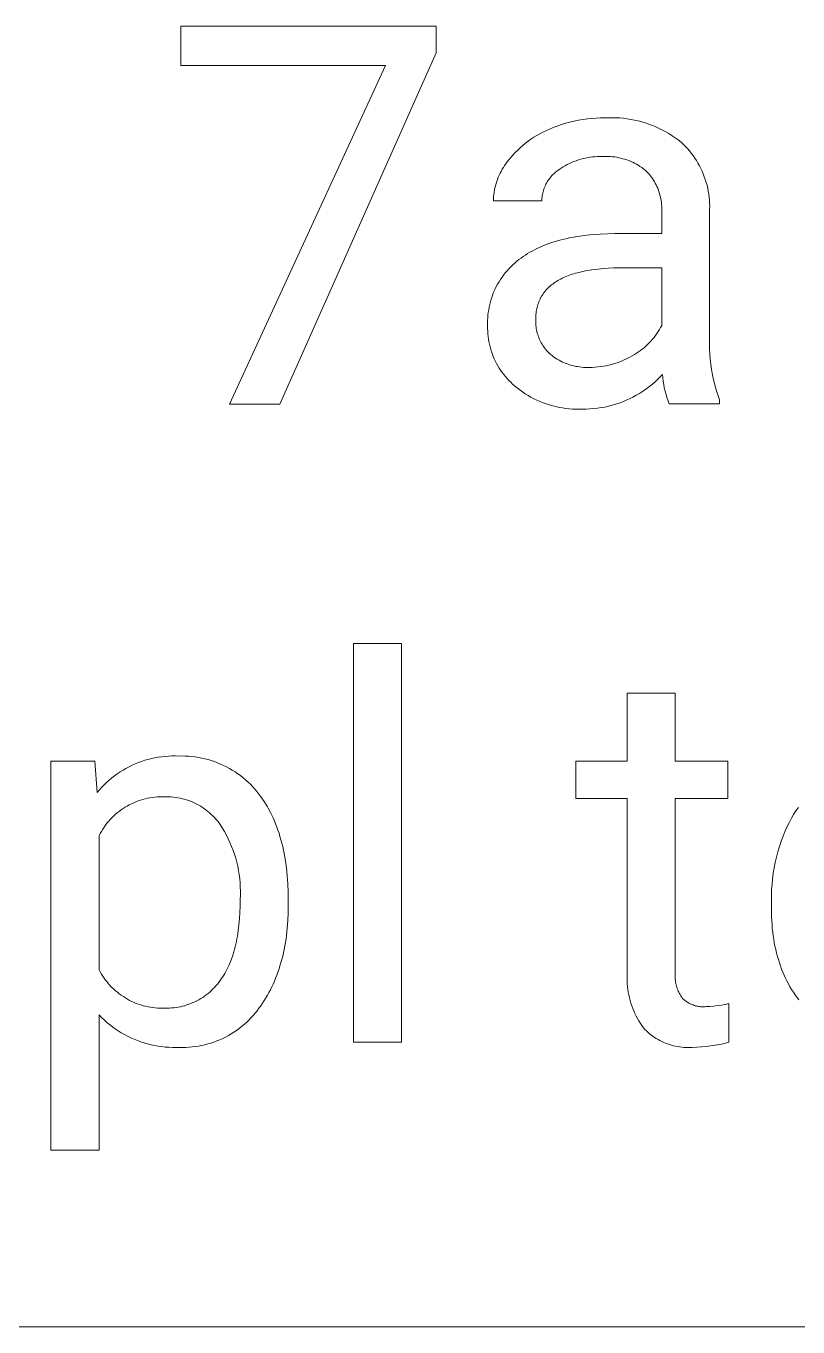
# Model space of a CAD drawing. Header units: millimetres. Extents: x 430 to 4403, y -1522 to 1254.
# Drawn here: x 3402.8 to 3479.7, y -1300.1 to -1170.7 of the extents above; entities that cross this region are included whole.
import ezdxf

# ---------------------------------------------------------------- set-up
doc = ezdxf.new("R2010")
doc.units = ezdxf.units.MM
doc.header["$MEASUREMENT"] = 0
doc.layers.add('Domyślny', color=7, linetype='Continuous', true_color=0x000000)

msp = doc.modelspace()

# ---------------------------------------------------------------- linework, layer by layer
at = {"layer": 'Domyślny', "color": 18, "lineweight": 15, "true_color": 0x000000}
for p, q in [((3418.23, -1174.59), (3418.23, -1170.66)), ((3418.23, -1170.66), (3443.66, -1170.66)), ((3443.66, -1170.66), (3443.66, -1173.34)), ((3443.66, -1173.34), (3428.07, -1208.28)), ((3438.59, -1174.59), (3418.23, -1174.59)), ((3423.06, -1208.28), (3438.59, -1174.59)), ((3454.87, -1180.94), (3455.28, -1180.77)), ((3455.28, -1180.77), (3455.69, -1180.61)), ((3455.69, -1180.61), (3456.11, -1180.47)), ((3456.11, -1180.47), (3456.53, -1180.34)), ((3456.53, -1180.34), (3456.95, -1180.22)), ((3456.95, -1180.22), (3457.38, -1180.12)), ((3457.38, -1180.12), (3457.82, -1180.03)), ((3457.82, -1180.03), (3458.25, -1179.96)), ((3458.25, -1179.96), (3458.69, -1179.9)), ((3458.69, -1179.9), (3459.13, -1179.85)), ((3459.13, -1179.85), (3459.57, -1179.82)), ((3459.57, -1179.82), (3460.01, -1179.8)), ((3460.01, -1179.8), (3460.45, -1179.8)), ((3460.45, -1179.8), (3460.82, -1179.78)), ((3460.82, -1179.78), (3461.19, -1179.78)), ((3461.19, -1179.78), (3461.56, -1179.79)), ((3461.56, -1179.79), (3461.93, -1179.81)), ((3461.93, -1179.81), (3462.3, -1179.84)), ((3462.3, -1179.84), (3462.66, -1179.89)), ((3462.66, -1179.89), (3463.03, -1179.95)), ((3463.03, -1179.95), (3463.39, -1180.02)), ((3463.39, -1180.02), (3463.75, -1180.1)), ((3463.75, -1180.1), (3464.11, -1180.2)), ((3464.11, -1180.2), (3464.46, -1180.3)), ((3464.46, -1180.3), (3464.81, -1180.42)), ((3464.81, -1180.42), (3465.16, -1180.55)), ((3465.16, -1180.55), (3465.5, -1180.69)), ((3465.5, -1180.69), (3465.84, -1180.85)), ((3465.84, -1180.85), (3466.17, -1181.01)), ((3452.52, -1182.32), (3452.8, -1182.12)), ((3452.8, -1182.12), (3453.07, -1181.92)), ((3453.07, -1181.92), (3453.36, -1181.73)), ((3453.36, -1181.73), (3453.65, -1181.55)), ((3453.65, -1181.55), (3453.95, -1181.38)), ((3453.95, -1181.38), (3454.25, -1181.22)), ((3454.25, -1181.22), (3454.56, -1181.08)), ((3454.56, -1181.08), (3454.87, -1180.94)), ((3466.17, -1181.01), (3466.49, -1181.19)), ((3466.49, -1181.19), (3466.81, -1181.37)), ((3466.81, -1181.37), (3467.12, -1181.57)), ((3467.12, -1181.57), (3467.43, -1181.78)), ((3467.43, -1181.78), (3467.73, -1181.99)), ((3467.73, -1181.99), (3468.02, -1182.22)), ((3451.28, -1183.5), (3451.52, -1183.25)), ((3451.52, -1183.25), (3451.76, -1183)), ((3451.76, -1183), (3452, -1182.77)), ((3452, -1182.77), (3452.26, -1182.54)), ((3452.26, -1182.54), (3452.52, -1182.32)), ((3468.02, -1182.22), (3468.24, -1182.43)), ((3468.24, -1182.43), (3468.45, -1182.64)), ((3468.45, -1182.64), (3468.65, -1182.86)), ((3468.65, -1182.86), (3468.85, -1183.08)), ((3468.85, -1183.08), (3469.03, -1183.32)), ((3469.03, -1183.32), (3469.21, -1183.55)), ((3450.22, -1184.92), (3450.33, -1184.74)), ((3450.33, -1184.74), (3450.45, -1184.55)), ((3450.45, -1184.55), (3450.58, -1184.37)), ((3450.58, -1184.37), (3450.71, -1184.19)), ((3450.71, -1184.19), (3450.85, -1184.02)), ((3450.85, -1184.02), (3451.06, -1183.75)), ((3451.06, -1183.75), (3451.28, -1183.5)), ((3456.28, -1184.68), (3456.07, -1184.81)), ((3456.48, -1184.56), (3456.28, -1184.68)), ((3456.69, -1184.45), (3456.48, -1184.56)), ((3456.91, -1184.34), (3456.69, -1184.45)), ((3457.13, -1184.24), (3456.91, -1184.34)), ((3457.35, -1184.14), (3457.13, -1184.24)), ((3457.58, -1184.06), (3457.35, -1184.14)), ((3457.8, -1183.98), (3457.58, -1184.06)), ((3458.03, -1183.91), (3457.8, -1183.98)), ((3458.27, -1183.85), (3458.03, -1183.91)), ((3458.5, -1183.8), (3458.27, -1183.85)), ((3458.74, -1183.75), (3458.5, -1183.8)), ((3458.97, -1183.71), (3458.74, -1183.75)), ((3459.21, -1183.69), (3458.97, -1183.71)), ((3459.45, -1183.66), (3459.21, -1183.69)), ((3459.69, -1183.65), (3459.45, -1183.66)), ((3459.93, -1183.65), (3459.69, -1183.65)), ((3460.17, -1183.65), (3459.93, -1183.65)), ((3460.38, -1183.64), (3460.17, -1183.65)), ((3460.59, -1183.63), (3460.38, -1183.64)), ((3460.8, -1183.64), (3460.59, -1183.63)), ((3461.01, -1183.65), (3460.8, -1183.64)), ((3461.21, -1183.66), (3461.01, -1183.65)), ((3461.42, -1183.69), (3461.21, -1183.66)), ((3461.63, -1183.72), (3461.42, -1183.69)), ((3461.83, -1183.76), (3461.63, -1183.72)), ((3462.03, -1183.8), (3461.83, -1183.76)), ((3462.23, -1183.86), (3462.03, -1183.8)), ((3462.43, -1183.92), (3462.23, -1183.86)), ((3462.63, -1183.98), (3462.43, -1183.92)), ((3462.83, -1184.05), (3462.63, -1183.98)), ((3463.02, -1184.13), (3462.83, -1184.05)), ((3463.21, -1184.22), (3463.02, -1184.13)), ((3463.39, -1184.31), (3463.21, -1184.22)), ((3463.58, -1184.41), (3463.39, -1184.31)), ((3463.76, -1184.52), (3463.58, -1184.41)), ((3463.93, -1184.63), (3463.76, -1184.52)), ((3464.1, -1184.75), (3463.93, -1184.63)), ((3464.27, -1184.87), (3464.1, -1184.75)), ((3469.21, -1183.55), (3469.38, -1183.8)), ((3469.38, -1183.8), (3469.55, -1184.05)), ((3469.55, -1184.05), (3469.7, -1184.3)), ((3469.7, -1184.3), (3469.85, -1184.57)), ((3469.85, -1184.57), (3469.98, -1184.83)), ((3449.68, -1186.13), (3449.75, -1185.92)), ((3449.75, -1185.92), (3449.83, -1185.71)), ((3449.83, -1185.71), (3449.92, -1185.51)), ((3449.92, -1185.51), (3450.01, -1185.31)), ((3450.01, -1185.31), (3450.11, -1185.12)), ((3450.11, -1185.12), (3450.22, -1184.92)), ((3454.76, -1186.07), (3454.69, -1186.18)), ((3454.84, -1185.96), (3454.76, -1186.07)), ((3454.91, -1185.85), (3454.84, -1185.96)), ((3455, -1185.75), (3454.91, -1185.85)), ((3455.08, -1185.64), (3455, -1185.75)), ((3455.17, -1185.55), (3455.08, -1185.64)), ((3455.26, -1185.45), (3455.17, -1185.55)), ((3455.36, -1185.36), (3455.26, -1185.45)), ((3455.45, -1185.27), (3455.36, -1185.36)), ((3455.55, -1185.18), (3455.45, -1185.27)), ((3455.66, -1185.1), (3455.55, -1185.18)), ((3455.77, -1185.02), (3455.66, -1185.1)), ((3455.87, -1184.95), (3455.77, -1185.02)), ((3456.07, -1184.81), (3455.87, -1184.95)), ((3464.43, -1185), (3464.27, -1184.87)), ((3464.59, -1185.13), (3464.43, -1185)), ((3464.72, -1185.27), (3464.59, -1185.13)), ((3464.84, -1185.4), (3464.72, -1185.27)), ((3464.95, -1185.55), (3464.84, -1185.4)), ((3465.06, -1185.69), (3464.95, -1185.55)), ((3465.17, -1185.84), (3465.06, -1185.69)), ((3465.27, -1185.99), (3465.17, -1185.84)), ((3465.36, -1186.15), (3465.27, -1185.99)), ((3469.98, -1184.83), (3470.11, -1185.1)), ((3470.11, -1185.1), (3470.23, -1185.38)), ((3470.23, -1185.38), (3470.33, -1185.65)), ((3470.33, -1185.65), (3470.43, -1185.94)), ((3470.43, -1185.94), (3470.52, -1186.22)), ((3449.39, -1187.41), (3449.42, -1187.19)), ((3449.42, -1187.19), (3449.46, -1186.98)), ((3449.46, -1186.98), (3449.5, -1186.76)), ((3449.5, -1186.76), (3449.55, -1186.55)), ((3449.55, -1186.55), (3449.61, -1186.34)), ((3449.61, -1186.34), (3449.68, -1186.13)), ((3454.25, -1187.28), (3454.22, -1187.41)), ((3454.28, -1187.15), (3454.25, -1187.28)), ((3454.32, -1187.03), (3454.28, -1187.15)), ((3454.36, -1186.9), (3454.32, -1187.03)), ((3454.41, -1186.78), (3454.36, -1186.9)), ((3454.45, -1186.65), (3454.41, -1186.78)), ((3454.51, -1186.53), (3454.45, -1186.65)), ((3454.57, -1186.41), (3454.51, -1186.53)), ((3454.63, -1186.3), (3454.57, -1186.41)), ((3454.69, -1186.18), (3454.63, -1186.3)), ((3465.45, -1186.31), (3465.36, -1186.15)), ((3465.54, -1186.47), (3465.45, -1186.31)), ((3465.62, -1186.64), (3465.54, -1186.47)), ((3465.69, -1186.81), (3465.62, -1186.64)), ((3465.76, -1186.98), (3465.69, -1186.81)), ((3465.82, -1187.15), (3465.76, -1186.98)), ((3465.87, -1187.32), (3465.82, -1187.15)), ((3465.92, -1187.5), (3465.87, -1187.32)), ((3470.52, -1186.22), (3470.6, -1186.51)), ((3470.6, -1186.51), (3470.67, -1186.8)), ((3470.67, -1186.8), (3470.73, -1187.09)), ((3470.73, -1187.09), (3470.78, -1187.39)), ((3449.34, -1188.07), (3449.35, -1187.85)), ((3454.15, -1188.07), (3449.34, -1188.07)), ((3449.35, -1187.85), (3449.36, -1187.63)), ((3449.36, -1187.63), (3449.39, -1187.41)), ((3454.16, -1187.94), (3454.15, -1188.07)), ((3454.17, -1187.81), (3454.16, -1187.94)), ((3454.18, -1187.67), (3454.17, -1187.81)), ((3454.2, -1187.54), (3454.18, -1187.67)), ((3454.22, -1187.41), (3454.2, -1187.54)), ((3465.96, -1187.68), (3465.92, -1187.5)), ((3466, -1187.85), (3465.96, -1187.68)), ((3466.03, -1188.03), (3466, -1187.85)), ((3466.06, -1188.22), (3466.03, -1188.03)), ((3466.08, -1188.4), (3466.06, -1188.22)), ((3466.09, -1188.58), (3466.08, -1188.4)), ((3466.09, -1188.76), (3466.09, -1188.58)), ((3470.78, -1187.39), (3470.81, -1187.68)), ((3470.81, -1187.68), (3470.84, -1187.98)), ((3470.84, -1187.98), (3470.86, -1188.28)), ((3470.86, -1188.28), (3470.87, -1188.58)), ((3470.87, -1188.58), (3470.86, -1188.88)), ((3466.09, -1188.95), (3466.09, -1188.76)), ((3466.09, -1189.13), (3466.09, -1188.95)), ((3466.09, -1191.32), (3466.09, -1189.13)), ((3470.86, -1188.88), (3470.86, -1201.74)), ((3454.18, -1192.58), (3454.44, -1192.47)), ((3454.44, -1192.47), (3454.7, -1192.37)), ((3454.7, -1192.37), (3454.97, -1192.27)), ((3454.97, -1192.27), (3455.25, -1192.18)), ((3455.25, -1192.18), (3455.52, -1192.09)), ((3455.52, -1192.09), (3455.81, -1192.01)), ((3455.81, -1192.01), (3456.1, -1191.93)), ((3456.1, -1191.93), (3456.39, -1191.86)), ((3456.39, -1191.86), (3456.69, -1191.79)), ((3456.69, -1191.79), (3457, -1191.72)), ((3457, -1191.72), (3457.31, -1191.66)), ((3457.31, -1191.66), (3457.94, -1191.56)), ((3457.94, -1191.56), (3458.6, -1191.48)), ((3458.6, -1191.48), (3459.28, -1191.41)), ((3459.28, -1191.41), (3459.97, -1191.36)), ((3459.97, -1191.36), (3460.69, -1191.33)), ((3460.69, -1191.33), (3461.43, -1191.32)), ((3461.43, -1191.32), (3466.09, -1191.32)), ((3451.88, -1193.91), (3452.1, -1193.75)), ((3452.1, -1193.75), (3452.31, -1193.6)), ((3452.31, -1193.6), (3452.53, -1193.45)), ((3452.53, -1193.45), (3452.75, -1193.31)), ((3452.75, -1193.31), (3452.98, -1193.18)), ((3452.98, -1193.18), (3453.21, -1193.05)), ((3453.21, -1193.05), (3453.44, -1192.92)), ((3453.44, -1192.92), (3453.68, -1192.8)), ((3453.68, -1192.8), (3453.93, -1192.69)), ((3453.93, -1192.69), (3454.18, -1192.58)), ((3450.52, -1195.22), (3450.7, -1195.02)), ((3450.7, -1195.02), (3450.88, -1194.81)), ((3450.88, -1194.81), (3451.07, -1194.62)), ((3451.07, -1194.62), (3451.26, -1194.43)), ((3451.26, -1194.43), (3451.46, -1194.25)), ((3451.46, -1194.25), (3451.67, -1194.07)), ((3451.67, -1194.07), (3451.88, -1193.91)), ((3458.1, -1195.12), (3457.71, -1195.21)), ((3458.5, -1195.03), (3458.1, -1195.12)), ((3458.92, -1194.96), (3458.5, -1195.03)), ((3459.36, -1194.89), (3458.92, -1194.96)), ((3459.81, -1194.84), (3459.36, -1194.89)), ((3460.28, -1194.79), (3459.81, -1194.84)), ((3460.77, -1194.76), (3460.28, -1194.79)), ((3461.28, -1194.73), (3460.77, -1194.76)), ((3461.8, -1194.72), (3461.28, -1194.73)), ((3462.34, -1194.71), (3461.8, -1194.72)), ((3466.09, -1194.71), (3462.34, -1194.71)), ((3466.09, -1200.45), (3466.09, -1194.71)), ((3449.63, -1196.59), (3449.76, -1196.35)), ((3449.76, -1196.35), (3449.9, -1196.11)), ((3449.9, -1196.11), (3450.04, -1195.88)), ((3450.04, -1195.88), (3450.2, -1195.66)), ((3450.2, -1195.66), (3450.36, -1195.44)), ((3450.36, -1195.44), (3450.52, -1195.22)), ((3455.12, -1196.43), (3455.01, -1196.52)), ((3455.24, -1196.34), (3455.12, -1196.43)), ((3455.36, -1196.25), (3455.24, -1196.34)), ((3455.49, -1196.16), (3455.36, -1196.25)), ((3455.62, -1196.08), (3455.49, -1196.16)), ((3455.75, -1195.99), (3455.62, -1196.08)), ((3455.89, -1195.92), (3455.75, -1195.99)), ((3456.04, -1195.84), (3455.89, -1195.92)), ((3456.18, -1195.76), (3456.04, -1195.84)), ((3456.34, -1195.69), (3456.18, -1195.76)), ((3456.49, -1195.62), (3456.34, -1195.69)), ((3456.65, -1195.56), (3456.49, -1195.62)), ((3456.82, -1195.49), (3456.65, -1195.56)), ((3456.99, -1195.43), (3456.82, -1195.49)), ((3457.16, -1195.37), (3456.99, -1195.43)), ((3457.34, -1195.32), (3457.16, -1195.37)), ((3457.52, -1195.26), (3457.34, -1195.32)), ((3457.71, -1195.21), (3457.52, -1195.26)), ((3449.12, -1197.84), (3449.21, -1197.58)), ((3449.21, -1197.58), (3449.3, -1197.33)), ((3449.3, -1197.33), (3449.4, -1197.08)), ((3449.4, -1197.08), (3449.51, -1196.83)), ((3449.51, -1196.83), (3449.63, -1196.59)), ((3454.04, -1197.72), (3454.01, -1197.79)), ((3454.07, -1197.66), (3454.04, -1197.72)), ((3454.11, -1197.6), (3454.07, -1197.66)), ((3454.14, -1197.54), (3454.11, -1197.6)), ((3454.18, -1197.48), (3454.14, -1197.54)), ((3454.22, -1197.42), (3454.18, -1197.48)), ((3454.25, -1197.37), (3454.22, -1197.42)), ((3454.29, -1197.31), (3454.25, -1197.37)), ((3454.33, -1197.25), (3454.29, -1197.31)), ((3454.37, -1197.2), (3454.33, -1197.25)), ((3454.42, -1197.14), (3454.37, -1197.2)), ((3454.46, -1197.08), (3454.42, -1197.14)), ((3454.5, -1197.03), (3454.46, -1197.08)), ((3454.6, -1196.92), (3454.5, -1197.03)), ((3454.69, -1196.82), (3454.6, -1196.92)), ((3454.79, -1196.72), (3454.69, -1196.82)), ((3454.9, -1196.62), (3454.79, -1196.72)), ((3455.01, -1196.52), (3454.9, -1196.62)), ((3448.83, -1199.16), (3448.87, -1198.9)), ((3448.87, -1198.9), (3448.92, -1198.63)), ((3448.92, -1198.63), (3448.98, -1198.36)), ((3448.98, -1198.36), (3449.04, -1198.1)), ((3449.04, -1198.1), (3449.12, -1197.84)), ((3453.64, -1198.94), (3453.61, -1199.08)), ((3453.66, -1198.79), (3453.64, -1198.94)), ((3453.7, -1198.65), (3453.66, -1198.79)), ((3453.73, -1198.51), (3453.7, -1198.65)), ((3453.77, -1198.37), (3453.73, -1198.51)), ((3453.82, -1198.24), (3453.77, -1198.37)), ((3453.87, -1198.11), (3453.82, -1198.24)), ((3453.89, -1198.04), (3453.87, -1198.11)), ((3453.92, -1197.98), (3453.89, -1198.04)), ((3453.95, -1197.91), (3453.92, -1197.98)), ((3453.98, -1197.85), (3453.95, -1197.91)), ((3454.01, -1197.79), (3453.98, -1197.85)), ((3448.76, -1200.25), (3448.77, -1199.98)), ((3448.77, -1200.52), (3448.76, -1200.25)), ((3448.77, -1199.98), (3448.78, -1199.71)), ((3448.78, -1199.71), (3448.8, -1199.43)), ((3448.8, -1199.43), (3448.83, -1199.16)), ((3453.56, -1199.86), (3453.55, -1200.01)), ((3453.55, -1200.01), (3453.56, -1200.16)), ((3453.57, -1199.54), (3453.56, -1199.7)), ((3453.56, -1199.7), (3453.56, -1199.86)), ((3453.56, -1200.16), (3453.56, -1200.31)), ((3453.56, -1200.31), (3453.57, -1200.46)), ((3453.58, -1199.39), (3453.57, -1199.54)), ((3453.59, -1199.23), (3453.58, -1199.39)), ((3453.61, -1199.08), (3453.59, -1199.23)), ((3448.77, -1200.78), (3448.77, -1200.52)), ((3448.78, -1201.04), (3448.77, -1200.78)), ((3448.79, -1201.3), (3448.78, -1201.04)), ((3448.82, -1201.55), (3448.79, -1201.3)), ((3448.85, -1201.81), (3448.82, -1201.55)), ((3453.57, -1200.46), (3453.59, -1200.61)), ((3453.59, -1200.61), (3453.61, -1200.76)), ((3453.61, -1200.76), (3453.64, -1200.91)), ((3453.64, -1200.91), (3453.67, -1201.06)), ((3453.67, -1201.06), (3453.71, -1201.21)), ((3453.71, -1201.21), (3453.75, -1201.36)), ((3453.75, -1201.36), (3453.79, -1201.5)), ((3453.79, -1201.5), (3453.85, -1201.64)), ((3465.33, -1201.65), (3465.47, -1201.46)), ((3465.47, -1201.46), (3465.61, -1201.27)), ((3465.61, -1201.27), (3465.74, -1201.07)), ((3465.74, -1201.07), (3465.86, -1200.87)), ((3465.86, -1200.87), (3465.98, -1200.66)), ((3465.98, -1200.66), (3466.09, -1200.45)), ((3448.89, -1202.07), (3448.85, -1201.81)), ((3448.95, -1202.32), (3448.89, -1202.07)), ((3449.01, -1202.57), (3448.95, -1202.32)), ((3449.08, -1202.82), (3449.01, -1202.57)), ((3449.15, -1203.07), (3449.08, -1202.82)), ((3453.85, -1201.64), (3453.9, -1201.78)), ((3453.9, -1201.78), (3453.97, -1201.92)), ((3453.97, -1201.92), (3454.03, -1202.06)), ((3454.03, -1202.06), (3454.1, -1202.19)), ((3454.1, -1202.19), (3454.18, -1202.32)), ((3454.18, -1202.32), (3454.26, -1202.45)), ((3454.26, -1202.45), (3454.35, -1202.58)), ((3454.35, -1202.58), (3454.43, -1202.7)), ((3454.43, -1202.7), (3454.53, -1202.82)), ((3454.53, -1202.82), (3454.63, -1202.94)), ((3463.97, -1202.96), (3464.16, -1202.82)), ((3464.16, -1202.82), (3464.34, -1202.67)), ((3464.34, -1202.67), (3464.52, -1202.52)), ((3464.52, -1202.52), (3464.69, -1202.35)), ((3464.69, -1202.35), (3464.86, -1202.19)), ((3464.86, -1202.19), (3465.02, -1202.01)), ((3465.02, -1202.01), (3465.18, -1201.84)), ((3465.18, -1201.84), (3465.33, -1201.65)), ((3470.86, -1201.74), (3470.85, -1202.26)), ((3470.85, -1202.26), (3470.86, -1202.78)), ((3470.86, -1202.78), (3470.88, -1203.3)), ((3449.24, -1203.31), (3449.15, -1203.07)), ((3449.33, -1203.55), (3449.24, -1203.31)), ((3449.43, -1203.79), (3449.33, -1203.55)), ((3449.54, -1204.03), (3449.43, -1203.79)), ((3449.66, -1204.26), (3449.54, -1204.03)), ((3454.63, -1202.94), (3454.73, -1203.05)), ((3454.73, -1203.05), (3454.83, -1203.16)), ((3454.83, -1203.16), (3454.94, -1203.26)), ((3454.94, -1203.26), (3455.05, -1203.36)), ((3455.05, -1203.36), (3455.21, -1203.49)), ((3455.21, -1203.49), (3455.37, -1203.6)), ((3455.37, -1203.6), (3455.53, -1203.71)), ((3455.53, -1203.71), (3455.7, -1203.82)), ((3455.7, -1203.82), (3455.87, -1203.92)), ((3455.87, -1203.92), (3456.04, -1204.01)), ((3456.04, -1204.01), (3456.22, -1204.1)), ((3456.22, -1204.1), (3456.4, -1204.18)), ((3456.4, -1204.18), (3456.58, -1204.25)), ((3461.38, -1204.26), (3461.65, -1204.17)), ((3461.65, -1204.17), (3461.91, -1204.08)), ((3461.91, -1204.08), (3462.17, -1203.97)), ((3462.17, -1203.97), (3462.42, -1203.86)), ((3462.42, -1203.86), (3462.67, -1203.74)), ((3462.67, -1203.74), (3462.92, -1203.61)), ((3462.92, -1203.61), (3463.16, -1203.47)), ((3463.16, -1203.47), (3463.37, -1203.35)), ((3463.37, -1203.35), (3463.57, -1203.23)), ((3463.57, -1203.23), (3463.77, -1203.1)), ((3463.77, -1203.1), (3463.97, -1202.96)), ((3470.88, -1203.3), (3470.93, -1203.82)), ((3470.93, -1203.82), (3470.98, -1204.33)), ((3449.79, -1204.48), (3449.66, -1204.26)), ((3449.92, -1204.7), (3449.79, -1204.48)), ((3450.06, -1204.92), (3449.92, -1204.7)), ((3450.21, -1205.13), (3450.06, -1204.92)), ((3450.37, -1205.34), (3450.21, -1205.13)), ((3450.53, -1205.54), (3450.37, -1205.34)), ((3456.58, -1204.25), (3456.77, -1204.32)), ((3456.77, -1204.32), (3456.96, -1204.38)), ((3456.96, -1204.38), (3457.15, -1204.44)), ((3457.15, -1204.44), (3457.34, -1204.49)), ((3457.34, -1204.49), (3457.53, -1204.53)), ((3457.53, -1204.53), (3457.72, -1204.56)), ((3457.72, -1204.56), (3457.92, -1204.59)), ((3457.92, -1204.59), (3458.12, -1204.61)), ((3458.12, -1204.61), (3458.31, -1204.63)), ((3458.31, -1204.63), (3458.51, -1204.64)), ((3458.51, -1204.64), (3458.71, -1204.64)), ((3458.71, -1204.64), (3458.9, -1204.63)), ((3458.9, -1204.63), (3459.18, -1204.63)), ((3459.18, -1204.63), (3459.46, -1204.62)), ((3459.46, -1204.62), (3459.74, -1204.59)), ((3459.74, -1204.59), (3460.02, -1204.56)), ((3460.02, -1204.56), (3460.29, -1204.52)), ((3460.29, -1204.52), (3460.57, -1204.47)), ((3460.57, -1204.47), (3460.84, -1204.41)), ((3460.84, -1204.41), (3461.11, -1204.34)), ((3461.11, -1204.34), (3461.38, -1204.26)), ((3466.17, -1205.34), (3465.91, -1205.6)), ((3466.2, -1205.67), (3466.17, -1205.34)), ((3470.98, -1204.33), (3471.06, -1204.85)), ((3471.06, -1204.85), (3471.15, -1205.36)), ((3471.15, -1205.36), (3471.26, -1205.87)), ((3450.7, -1205.74), (3450.53, -1205.54)), ((3450.88, -1205.93), (3450.7, -1205.74)), ((3451.06, -1206.11), (3450.88, -1205.93)), ((3451.25, -1206.29), (3451.06, -1206.11)), ((3451.44, -1206.46), (3451.25, -1206.29)), ((3451.7, -1206.67), (3451.44, -1206.46)), ((3451.96, -1206.87), (3451.7, -1206.67)), ((3464.79, -1206.59), (3464.5, -1206.81)), ((3465.09, -1206.36), (3464.79, -1206.59)), ((3465.37, -1206.12), (3465.09, -1206.36)), ((3465.65, -1205.87), (3465.37, -1206.12)), ((3465.91, -1205.6), (3465.65, -1205.87)), ((3466.24, -1206), (3466.2, -1205.67)), ((3466.29, -1206.34), (3466.24, -1206)), ((3466.35, -1206.67), (3466.29, -1206.34)), ((3466.43, -1206.99), (3466.35, -1206.67)), ((3471.26, -1205.87), (3471.38, -1206.37)), ((3471.38, -1206.37), (3471.52, -1206.88)), ((3452.23, -1207.07), (3451.96, -1206.87)), ((3452.51, -1207.25), (3452.23, -1207.07)), ((3452.79, -1207.43), (3452.51, -1207.25)), ((3453.08, -1207.59), (3452.79, -1207.43)), ((3453.38, -1207.75), (3453.08, -1207.59)), ((3453.68, -1207.89), (3453.38, -1207.75)), ((3453.98, -1208.03), (3453.68, -1207.89)), ((3454.29, -1208.15), (3453.98, -1208.03)), ((3462.21, -1208.05), (3461.86, -1208.18)), ((3462.55, -1207.91), (3462.21, -1208.05)), ((3462.89, -1207.75), (3462.55, -1207.91)), ((3463.22, -1207.59), (3462.89, -1207.75)), ((3463.55, -1207.41), (3463.22, -1207.59)), ((3463.87, -1207.22), (3463.55, -1207.41)), ((3464.19, -1207.02), (3463.87, -1207.22)), ((3464.5, -1206.81), (3464.19, -1207.02)), ((3466.52, -1207.32), (3466.43, -1206.99)), ((3466.61, -1207.64), (3466.52, -1207.32)), ((3466.72, -1207.96), (3466.61, -1207.64)), ((3466.84, -1208.27), (3466.72, -1207.96)), ((3471.52, -1206.88), (3471.68, -1207.37)), ((3471.68, -1207.37), (3471.86, -1207.86)), ((3471.86, -1207.86), (3471.86, -1208.27)), ((3428.07, -1208.28), (3423.06, -1208.28)), ((3454.6, -1208.26), (3454.29, -1208.15)), ((3454.92, -1208.37), (3454.6, -1208.26)), ((3455.24, -1208.46), (3454.92, -1208.37)), ((3455.56, -1208.54), (3455.24, -1208.46)), ((3455.89, -1208.61), (3455.56, -1208.54)), ((3456.21, -1208.67), (3455.89, -1208.61)), ((3456.54, -1208.72), (3456.21, -1208.67)), ((3456.87, -1208.75), (3456.54, -1208.72)), ((3457.21, -1208.78), (3456.87, -1208.75)), ((3457.54, -1208.79), (3457.21, -1208.78)), ((3457.87, -1208.8), (3457.54, -1208.79)), ((3458.2, -1208.79), (3457.87, -1208.8)), ((3458.58, -1208.79), (3458.2, -1208.79)), ((3458.95, -1208.77), (3458.58, -1208.79)), ((3459.32, -1208.74), (3458.95, -1208.77)), ((3459.69, -1208.7), (3459.32, -1208.74)), ((3460.06, -1208.64), (3459.69, -1208.7)), ((3460.42, -1208.58), (3460.06, -1208.64)), ((3460.79, -1208.5), (3460.42, -1208.58)), ((3461.15, -1208.4), (3460.79, -1208.5)), ((3461.51, -1208.3), (3461.15, -1208.4)), ((3461.86, -1208.18), (3461.51, -1208.3)), ((3471.86, -1208.27), (3466.84, -1208.27)), ((3435.41, -1271.8), (3435.41, -1232.11)), ((3435.41, -1232.11), (3440.19, -1232.11)), ((3440.19, -1232.11), (3440.19, -1271.8)), ((3462.66, -1243.84), (3462.66, -1237.06)), ((3462.66, -1237.06), (3467.43, -1237.06)), ((3467.43, -1237.06), (3467.43, -1243.84)), ((3405.31, -1282.55), (3405.31, -1243.84)), ((3405.31, -1243.84), (3409.67, -1243.84)), ((3409.67, -1243.84), (3409.91, -1246.93)), ((3413.08, -1244.38), (3413.38, -1244.23)), ((3413.38, -1244.23), (3413.69, -1244.09)), ((3413.69, -1244.09), (3414.01, -1243.96)), ((3414.01, -1243.96), (3414.33, -1243.85)), ((3414.33, -1243.85), (3414.65, -1243.74)), ((3414.65, -1243.74), (3414.98, -1243.65)), ((3414.98, -1243.65), (3415.31, -1243.56)), ((3415.31, -1243.56), (3415.65, -1243.49)), ((3415.65, -1243.49), (3415.98, -1243.43)), ((3415.98, -1243.43), (3416.32, -1243.38)), ((3416.32, -1243.38), (3416.66, -1243.35)), ((3416.66, -1243.35), (3417, -1243.32)), ((3417, -1243.32), (3417.34, -1243.31)), ((3417.34, -1243.31), (3417.68, -1243.31)), ((3417.68, -1243.31), (3418.02, -1243.32)), ((3418.02, -1243.32), (3418.35, -1243.31)), ((3418.35, -1243.31), (3418.68, -1243.32)), ((3418.68, -1243.32), (3419.01, -1243.33)), ((3419.01, -1243.33), (3419.33, -1243.36)), ((3419.33, -1243.36), (3419.66, -1243.4)), ((3419.66, -1243.4), (3419.99, -1243.45)), ((3419.99, -1243.45), (3420.31, -1243.51)), ((3420.31, -1243.51), (3420.63, -1243.58)), ((3420.63, -1243.58), (3420.95, -1243.67)), ((3420.95, -1243.67), (3421.26, -1243.76)), ((3421.26, -1243.76), (3421.57, -1243.87)), ((3421.57, -1243.87), (3421.88, -1243.98)), ((3421.88, -1243.98), (3422.18, -1244.11)), ((3422.18, -1244.11), (3422.48, -1244.24)), ((3422.48, -1244.24), (3422.78, -1244.39)), ((3457.56, -1247.53), (3457.56, -1243.84)), ((3457.56, -1243.84), (3462.66, -1243.84)), ((3467.43, -1243.84), (3472.66, -1243.84)), ((3472.66, -1243.84), (3472.66, -1247.53)), ((3411.1, -1245.71), (3411.36, -1245.49)), ((3411.36, -1245.49), (3411.63, -1245.28)), ((3411.63, -1245.28), (3411.91, -1245.08)), ((3411.91, -1245.08), (3412.19, -1244.89)), ((3412.19, -1244.89), (3412.48, -1244.71)), ((3412.48, -1244.71), (3412.77, -1244.54)), ((3412.77, -1244.54), (3413.08, -1244.38)), ((3422.78, -1244.39), (3423.06, -1244.54)), ((3423.06, -1244.54), (3423.35, -1244.71)), ((3423.35, -1244.71), (3423.63, -1244.89)), ((3423.63, -1244.89), (3423.9, -1245.07)), ((3423.9, -1245.07), (3424.16, -1245.26)), ((3424.16, -1245.26), (3424.42, -1245.47)), ((3424.42, -1245.47), (3424.67, -1245.68)), ((3409.91, -1246.93), (3410.13, -1246.67)), ((3410.13, -1246.67), (3410.36, -1246.42)), ((3410.36, -1246.42), (3410.6, -1246.17)), ((3410.6, -1246.17), (3410.85, -1245.94)), ((3410.85, -1245.94), (3411.1, -1245.71)), ((3424.67, -1245.68), (3424.92, -1245.9)), ((3424.92, -1245.9), (3425.15, -1246.13)), ((3425.15, -1246.13), (3425.38, -1246.36)), ((3425.38, -1246.36), (3425.6, -1246.61)), ((3425.6, -1246.61), (3425.81, -1246.86)), ((3425.81, -1246.86), (3426.01, -1247.12)), ((3413.1, -1248.17), (3412.89, -1248.29)), ((3413.32, -1248.06), (3413.1, -1248.17)), ((3413.54, -1247.96), (3413.32, -1248.06)), ((3413.76, -1247.87), (3413.54, -1247.96)), ((3413.99, -1247.78), (3413.76, -1247.87)), ((3414.22, -1247.71), (3413.99, -1247.78)), ((3414.45, -1247.64), (3414.22, -1247.71)), ((3414.69, -1247.58), (3414.45, -1247.64)), ((3414.92, -1247.52), (3414.69, -1247.58)), ((3415.16, -1247.48), (3414.92, -1247.52)), ((3415.4, -1247.44), (3415.16, -1247.48)), ((3415.64, -1247.41), (3415.4, -1247.44)), ((3415.88, -1247.39), (3415.64, -1247.41)), ((3416.12, -1247.38), (3415.88, -1247.39)), ((3416.37, -1247.38), (3416.12, -1247.38)), ((3416.61, -1247.38), (3416.37, -1247.38)), ((3416.83, -1247.38), (3416.61, -1247.38)), ((3417.05, -1247.38), (3416.83, -1247.38)), ((3417.27, -1247.39), (3417.05, -1247.38)), ((3417.49, -1247.41), (3417.27, -1247.39)), ((3417.71, -1247.43), (3417.49, -1247.41)), ((3417.93, -1247.47), (3417.71, -1247.43)), ((3418.15, -1247.51), (3417.93, -1247.47)), ((3418.37, -1247.56), (3418.15, -1247.51)), ((3418.58, -1247.61), (3418.37, -1247.56)), ((3418.79, -1247.68), (3418.58, -1247.61)), ((3419.01, -1247.75), (3418.79, -1247.68)), ((3419.21, -1247.82), (3419.01, -1247.75)), ((3419.42, -1247.91), (3419.21, -1247.82)), ((3419.62, -1248), (3419.42, -1247.91)), ((3419.82, -1248.1), (3419.62, -1248)), ((3420.01, -1248.2), (3419.82, -1248.1)), ((3420.21, -1248.32), (3420.01, -1248.2)), ((3426.01, -1247.12), (3426.19, -1247.36)), ((3426.19, -1247.36), (3426.37, -1247.6)), ((3426.37, -1247.6), (3426.54, -1247.85)), ((3426.54, -1247.85), (3426.7, -1248.11)), ((3426.7, -1248.11), (3426.85, -1248.37)), ((3462.66, -1247.53), (3457.56, -1247.53)), ((3462.66, -1264.87), (3462.66, -1247.53)), ((3472.66, -1247.53), (3467.43, -1247.53)), ((3467.43, -1247.53), (3467.43, -1264.89)), ((3411.36, -1249.47), (3411.19, -1249.64)), ((3411.53, -1249.3), (3411.36, -1249.47)), ((3411.71, -1249.13), (3411.53, -1249.3)), ((3411.9, -1248.98), (3411.71, -1249.13)), ((3412.09, -1248.82), (3411.9, -1248.98)), ((3412.28, -1248.68), (3412.09, -1248.82)), ((3412.48, -1248.54), (3412.28, -1248.68)), ((3412.68, -1248.41), (3412.48, -1248.54)), ((3412.89, -1248.29), (3412.68, -1248.41)), ((3420.39, -1248.43), (3420.21, -1248.32)), ((3420.58, -1248.56), (3420.39, -1248.43)), ((3420.76, -1248.69), (3420.58, -1248.56)), ((3420.93, -1248.83), (3420.76, -1248.69)), ((3421.1, -1248.97), (3420.93, -1248.83)), ((3421.26, -1249.12), (3421.1, -1248.97)), ((3421.42, -1249.27), (3421.26, -1249.12)), ((3421.58, -1249.43), (3421.42, -1249.27)), ((3421.73, -1249.6), (3421.58, -1249.43)), ((3426.85, -1248.37), (3427, -1248.64)), ((3427, -1248.64), (3427.15, -1248.92)), ((3427.15, -1248.92), (3427.29, -1249.2)), ((3427.29, -1249.2), (3427.42, -1249.48)), ((3427.42, -1249.48), (3427.55, -1249.78)), ((3478.81, -1249.89), (3479.01, -1249.51)), ((3479.01, -1249.51), (3479.22, -1249.14)), ((3479.22, -1249.14), (3479.45, -1248.78)), ((3479.45, -1248.78), (3479.69, -1248.42)), ((3410.33, -1250.81), (3410.21, -1251.02)), ((3410.46, -1250.6), (3410.33, -1250.81)), ((3410.59, -1250.4), (3410.46, -1250.6)), ((3410.73, -1250.2), (3410.59, -1250.4)), ((3410.88, -1250.01), (3410.73, -1250.2)), ((3411.03, -1249.82), (3410.88, -1250.01)), ((3411.19, -1249.64), (3411.03, -1249.82)), ((3421.87, -1249.77), (3421.73, -1249.6)), ((3422.01, -1249.94), (3421.87, -1249.77)), ((3422.14, -1250.12), (3422.01, -1249.94)), ((3422.36, -1250.47), (3422.14, -1250.12)), ((3422.57, -1250.83), (3422.36, -1250.47)), ((3427.55, -1249.78), (3427.67, -1250.07)), ((3427.67, -1250.07), (3427.79, -1250.38)), ((3427.79, -1250.38), (3427.9, -1250.69)), ((3427.9, -1250.69), (3428.01, -1251)), ((3478.18, -1251.28), (3478.39, -1250.77)), ((3478.39, -1250.77), (3478.62, -1250.27)), ((3478.62, -1250.27), (3478.81, -1249.89)), ((3410.21, -1251.02), (3410.1, -1251.23)), ((3410.1, -1251.23), (3410.1, -1264.58)), ((3422.77, -1251.19), (3422.57, -1250.83)), ((3422.95, -1251.56), (3422.77, -1251.19)), ((3423.12, -1251.93), (3422.95, -1251.56)), ((3423.28, -1252.32), (3423.12, -1251.93)), ((3428.01, -1251), (3428.1, -1251.33)), ((3428.1, -1251.33), (3428.2, -1251.65)), ((3428.2, -1251.65), (3428.29, -1251.99)), ((3428.29, -1251.99), (3428.37, -1252.32)), ((3477.81, -1252.31), (3477.99, -1251.79)), ((3477.99, -1251.79), (3478.18, -1251.28)), ((3423.43, -1252.7), (3423.28, -1252.32)), ((3423.56, -1253.09), (3423.43, -1252.7)), ((3423.69, -1253.49), (3423.56, -1253.09)), ((3428.37, -1252.32), (3428.45, -1252.67)), ((3428.45, -1252.67), (3428.52, -1253.02)), ((3428.52, -1253.02), (3428.58, -1253.38)), ((3428.58, -1253.38), (3428.64, -1253.74)), ((3477.39, -1253.9), (3477.51, -1253.37)), ((3477.51, -1253.37), (3477.66, -1252.84)), ((3477.66, -1252.84), (3477.81, -1252.31)), ((3423.79, -1253.89), (3423.69, -1253.49)), ((3423.89, -1254.29), (3423.79, -1253.89)), ((3423.97, -1254.7), (3423.89, -1254.29)), ((3424.04, -1255.11), (3423.97, -1254.7)), ((3428.64, -1253.74), (3428.74, -1254.48)), ((3428.74, -1254.48), (3428.82, -1255.25)), ((3477.19, -1254.98), (3477.28, -1254.44)), ((3477.28, -1254.44), (3477.39, -1253.9)), ((3424.09, -1255.52), (3424.04, -1255.11)), ((3424.13, -1255.93), (3424.09, -1255.52)), ((3424.15, -1256.34), (3424.13, -1255.93)), ((3428.82, -1255.25), (3428.88, -1256.04)), ((3477.07, -1256.07), (3477.12, -1255.52)), ((3477.12, -1255.52), (3477.19, -1254.98)), ((3424.17, -1256.75), (3424.15, -1256.34)), ((3424.15, -1257.58), (3424.16, -1257.17)), ((3424.16, -1257.17), (3424.17, -1256.75)), ((3428.88, -1256.04), (3428.91, -1256.85)), ((3428.91, -1256.85), (3428.92, -1257.69)), ((3477.02, -1257.16), (3477.03, -1256.61)), ((3477.02, -1257.71), (3477.02, -1257.16)), ((3477.03, -1256.61), (3477.07, -1256.07)), ((3424.12, -1258.88), (3424.14, -1258.24)), ((3424.14, -1258.24), (3424.15, -1257.58)), ((3428.92, -1258.12), (3428.91, -1258.91)), ((3428.92, -1257.69), (3428.92, -1258.12)), ((3477.02, -1258.58), (3477.02, -1257.71)), ((3477.02, -1258.97), (3477.02, -1258.58)), ((3424.02, -1260.1), (3424.08, -1259.5)), ((3424.08, -1259.5), (3424.12, -1258.88)), ((3428.88, -1259.68), (3428.82, -1260.43)), ((3428.91, -1258.91), (3428.88, -1259.68)), ((3477.03, -1259.35), (3477.02, -1258.97)), ((3477.05, -1259.73), (3477.03, -1259.35)), ((3477.07, -1260.11), (3477.05, -1259.73)), ((3423.86, -1261.24), (3423.95, -1260.68)), ((3423.95, -1260.68), (3424.02, -1260.1)), ((3428.74, -1261.16), (3428.7, -1261.51)), ((3428.82, -1260.43), (3428.74, -1261.16)), ((3477.1, -1260.48), (3477.07, -1260.11)), ((3477.14, -1260.84), (3477.1, -1260.48)), ((3477.19, -1261.2), (3477.14, -1260.84)), ((3423.58, -1262.54), (3423.64, -1262.29)), ((3423.64, -1262.29), (3423.71, -1262.04)), ((3423.71, -1262.04), (3423.76, -1261.78)), ((3423.76, -1261.78), (3423.82, -1261.51)), ((3423.82, -1261.51), (3423.86, -1261.24)), ((3428.58, -1262.21), (3428.52, -1262.56)), ((3428.64, -1261.86), (3428.58, -1262.21)), ((3428.7, -1261.51), (3428.64, -1261.86)), ((3477.24, -1261.55), (3477.19, -1261.2)), ((3477.3, -1261.9), (3477.24, -1261.55)), ((3477.36, -1262.24), (3477.3, -1261.9)), ((3477.44, -1262.58), (3477.36, -1262.24)), ((3423.11, -1263.93), (3423.2, -1263.71)), ((3423.2, -1263.71), (3423.28, -1263.49)), ((3423.28, -1263.49), (3423.36, -1263.26)), ((3423.36, -1263.26), (3423.44, -1263.03)), ((3423.44, -1263.03), (3423.51, -1262.79)), ((3423.51, -1262.79), (3423.58, -1262.54)), ((3428.29, -1263.56), (3428.2, -1263.88)), ((3428.37, -1263.23), (3428.29, -1263.56)), ((3428.45, -1262.89), (3428.37, -1263.23)), ((3428.52, -1262.56), (3428.45, -1262.89)), ((3477.52, -1262.92), (3477.44, -1262.58)), ((3477.6, -1263.25), (3477.52, -1262.92)), ((3477.7, -1263.57), (3477.6, -1263.25)), ((3477.8, -1263.89), (3477.7, -1263.57)), ((3410.1, -1264.58), (3410.21, -1264.79)), ((3410.21, -1264.79), (3410.33, -1265.01)), ((3410.33, -1265.01), (3410.46, -1265.21)), ((3422.5, -1265.14), (3422.61, -1264.95)), ((3422.61, -1264.95), (3422.72, -1264.76)), ((3422.72, -1264.76), (3422.82, -1264.56)), ((3422.82, -1264.56), (3422.92, -1264.36)), ((3422.92, -1264.36), (3423.02, -1264.15)), ((3423.02, -1264.15), (3423.11, -1263.93)), ((3427.9, -1264.82), (3427.79, -1265.13)), ((3428.01, -1264.51), (3427.9, -1264.82)), ((3428.1, -1264.2), (3428.01, -1264.51)), ((3428.2, -1263.88), (3428.1, -1264.2)), ((3462.64, -1265.15), (3462.66, -1264.87)), ((3467.43, -1264.89), (3467.42, -1265.02)), ((3467.42, -1265.02), (3467.42, -1265.15)), ((3477.91, -1264.21), (3477.8, -1263.89)), ((3478.02, -1264.52), (3477.91, -1264.21)), ((3478.15, -1264.82), (3478.02, -1264.52)), ((3478.27, -1265.12), (3478.15, -1264.82)), ((3410.46, -1265.21), (3410.6, -1265.41)), ((3410.6, -1265.41), (3410.74, -1265.61)), ((3410.74, -1265.61), (3410.89, -1265.8)), ((3410.89, -1265.8), (3411.05, -1265.99)), ((3411.05, -1265.99), (3411.21, -1266.17)), ((3411.21, -1266.17), (3411.38, -1266.34)), ((3411.38, -1266.34), (3411.55, -1266.51)), ((3421.43, -1266.5), (3421.58, -1266.35)), ((3421.58, -1266.35), (3421.73, -1266.18)), ((3421.73, -1266.18), (3421.87, -1266.01)), ((3421.87, -1266.01), (3422.01, -1265.84)), ((3422.01, -1265.84), (3422.14, -1265.66)), ((3422.14, -1265.66), (3422.26, -1265.49)), ((3422.26, -1265.49), (3422.38, -1265.32)), ((3422.38, -1265.32), (3422.5, -1265.14)), ((3427.29, -1266.29), (3427.15, -1266.58)), ((3427.42, -1266.01), (3427.29, -1266.29)), ((3427.55, -1265.72), (3427.42, -1266.01)), ((3427.67, -1265.42), (3427.55, -1265.72)), ((3427.79, -1265.13), (3427.67, -1265.42)), ((3462.64, -1265.43), (3462.64, -1265.15)), ((3462.64, -1265.71), (3462.64, -1265.43)), ((3462.66, -1265.99), (3462.64, -1265.71)), ((3462.68, -1266.27), (3462.66, -1265.99)), ((3462.72, -1266.54), (3462.68, -1266.27)), ((3467.42, -1265.15), (3467.42, -1265.29)), ((3467.42, -1265.29), (3467.43, -1265.42)), ((3467.43, -1265.42), (3467.44, -1265.55)), ((3467.44, -1265.55), (3467.46, -1265.68)), ((3467.46, -1265.68), (3467.48, -1265.82)), ((3467.48, -1265.82), (3467.5, -1265.95)), ((3467.5, -1265.95), (3467.53, -1266.08)), ((3467.53, -1266.08), (3467.56, -1266.21)), ((3467.56, -1266.21), (3467.6, -1266.33)), ((3467.6, -1266.33), (3467.64, -1266.46)), ((3478.41, -1265.41), (3478.27, -1265.12)), ((3478.55, -1265.7), (3478.41, -1265.41)), ((3478.7, -1265.99), (3478.55, -1265.7)), ((3478.86, -1266.27), (3478.7, -1265.99)), ((3479.02, -1266.54), (3478.86, -1266.27)), ((3411.55, -1266.51), (3411.73, -1266.68)), ((3411.73, -1266.68), (3411.92, -1266.83)), ((3411.92, -1266.83), (3412.11, -1266.98)), ((3412.11, -1266.98), (3412.31, -1267.13)), ((3412.31, -1267.13), (3412.51, -1267.26)), ((3412.51, -1267.26), (3412.71, -1267.39)), ((3412.71, -1267.39), (3412.92, -1267.52)), ((3412.92, -1267.52), (3413.14, -1267.63)), ((3413.14, -1267.63), (3413.36, -1267.74)), ((3419.84, -1267.67), (3420.03, -1267.57)), ((3420.03, -1267.57), (3420.22, -1267.45)), ((3420.22, -1267.45), (3420.41, -1267.34)), ((3420.41, -1267.34), (3420.59, -1267.21)), ((3420.59, -1267.21), (3420.77, -1267.08)), ((3420.77, -1267.08), (3420.94, -1266.95)), ((3420.94, -1266.95), (3421.11, -1266.8)), ((3421.11, -1266.8), (3421.27, -1266.66)), ((3421.27, -1266.66), (3421.43, -1266.5)), ((3426.54, -1267.65), (3426.37, -1267.91)), ((3426.7, -1267.39), (3426.54, -1267.65)), ((3426.85, -1267.12), (3426.7, -1267.39)), ((3427, -1266.85), (3426.85, -1267.12)), ((3427.15, -1266.58), (3427, -1266.85)), ((3462.76, -1266.82), (3462.72, -1266.54)), ((3462.81, -1267.09), (3462.76, -1266.82)), ((3462.87, -1267.37), (3462.81, -1267.09)), ((3462.94, -1267.64), (3462.87, -1267.37)), ((3463.02, -1267.9), (3462.94, -1267.64)), ((3467.64, -1266.46), (3467.69, -1266.58)), ((3467.69, -1266.58), (3467.74, -1266.71)), ((3467.74, -1266.71), (3467.8, -1266.83)), ((3467.8, -1266.83), (3467.85, -1266.95)), ((3467.85, -1266.95), (3467.92, -1267.06)), ((3467.92, -1267.06), (3467.99, -1267.18)), ((3467.99, -1267.18), (3468.06, -1267.29)), ((3468.06, -1267.29), (3468.13, -1267.4)), ((3468.13, -1267.4), (3468.2, -1267.47)), ((3468.2, -1267.47), (3468.28, -1267.54)), ((3468.28, -1267.54), (3468.35, -1267.6)), ((3468.35, -1267.6), (3468.43, -1267.67)), ((3479.2, -1266.81), (3479.02, -1266.54)), ((3479.37, -1267.08), (3479.2, -1266.81)), ((3479.56, -1267.34), (3479.37, -1267.08)), ((3479.75, -1267.59), (3479.56, -1267.34)), ((3413.36, -1267.74), (3413.58, -1267.84)), ((3413.58, -1267.84), (3413.8, -1267.93)), ((3413.8, -1267.93), (3414.03, -1268.01)), ((3414.03, -1268.01), (3414.26, -1268.09)), ((3414.26, -1268.09), (3414.49, -1268.16)), ((3414.49, -1268.16), (3414.73, -1268.22)), ((3414.73, -1268.22), (3414.97, -1268.27)), ((3414.97, -1268.27), (3415.21, -1268.32)), ((3415.21, -1268.32), (3415.45, -1268.35)), ((3415.45, -1268.35), (3415.69, -1268.38)), ((3415.69, -1268.38), (3415.93, -1268.4)), ((3415.93, -1268.4), (3416.17, -1268.41)), ((3416.17, -1268.41), (3416.42, -1268.41)), ((3416.42, -1268.41), (3416.66, -1268.4)), ((3416.66, -1268.4), (3416.88, -1268.41)), ((3416.88, -1268.41), (3417.1, -1268.4)), ((3417.1, -1268.4), (3417.32, -1268.39)), ((3417.32, -1268.39), (3417.54, -1268.37)), ((3417.54, -1268.37), (3417.76, -1268.34)), ((3417.76, -1268.34), (3417.97, -1268.31)), ((3417.97, -1268.31), (3418.19, -1268.26)), ((3418.19, -1268.26), (3418.4, -1268.21)), ((3418.4, -1268.21), (3418.62, -1268.16)), ((3418.62, -1268.16), (3418.83, -1268.09)), ((3418.83, -1268.09), (3419.04, -1268.02)), ((3419.04, -1268.02), (3419.24, -1267.95)), ((3419.24, -1267.95), (3419.44, -1267.86)), ((3419.44, -1267.86), (3419.64, -1267.77)), ((3419.64, -1267.77), (3419.84, -1267.67)), ((3425.63, -1268.91), (3425.42, -1269.15)), ((3425.83, -1268.66), (3425.63, -1268.91)), ((3426.01, -1268.4), (3425.83, -1268.66)), ((3426.19, -1268.16), (3426.01, -1268.4)), ((3426.37, -1267.91), (3426.19, -1268.16)), ((3463.11, -1268.17), (3463.02, -1267.9)), ((3463.21, -1268.43), (3463.11, -1268.17)), ((3463.31, -1268.69), (3463.21, -1268.43)), ((3463.43, -1268.94), (3463.31, -1268.69)), ((3463.55, -1269.19), (3463.43, -1268.94)), ((3468.43, -1267.67), (3468.51, -1267.72)), ((3468.51, -1267.72), (3468.6, -1267.78)), ((3468.6, -1267.78), (3468.68, -1267.84)), ((3468.68, -1267.84), (3468.77, -1267.89)), ((3468.77, -1267.89), (3468.85, -1267.93)), ((3468.85, -1267.93), (3468.94, -1267.98)), ((3468.94, -1267.98), (3469.03, -1268.02)), ((3469.03, -1268.02), (3469.13, -1268.06)), ((3469.13, -1268.06), (3469.22, -1268.09)), ((3469.22, -1268.09), (3469.31, -1268.13)), ((3469.31, -1268.13), (3469.41, -1268.16)), ((3469.41, -1268.16), (3469.51, -1268.18)), ((3469.51, -1268.18), (3469.6, -1268.2)), ((3469.6, -1268.2), (3469.7, -1268.22)), ((3469.7, -1268.22), (3469.8, -1268.24)), ((3469.8, -1268.24), (3469.9, -1268.25)), ((3469.9, -1268.25), (3470, -1268.26)), ((3470, -1268.26), (3470.1, -1268.26)), ((3470.1, -1268.26), (3470.2, -1268.26)), ((3470.2, -1268.26), (3470.3, -1268.26)), ((3470.3, -1268.26), (3470.4, -1268.26)), ((3470.4, -1268.26), (3470.5, -1268.25)), ((3470.5, -1268.25), (3470.88, -1268.23)), ((3470.88, -1268.23), (3471.27, -1268.2)), ((3471.27, -1268.2), (3471.65, -1268.15)), ((3471.65, -1268.15), (3472.03, -1268.1)), ((3472.03, -1268.1), (3472.4, -1268.03)), ((3472.4, -1268.03), (3472.78, -1267.94)), ((3472.78, -1267.94), (3472.78, -1271.79)), ((3410.35, -1269.33), (3410.1, -1269.08)), ((3410.1, -1269.08), (3410.1, -1282.55)), ((3410.6, -1269.58), (3410.35, -1269.33)), ((3410.87, -1269.82), (3410.6, -1269.58)), ((3411.14, -1270.05), (3410.87, -1269.82)), ((3411.42, -1270.26), (3411.14, -1270.05)), ((3424.52, -1270.04), (3424.28, -1270.24)), ((3424.76, -1269.83), (3424.52, -1270.04)), ((3424.99, -1269.61), (3424.76, -1269.83)), ((3425.21, -1269.38), (3424.99, -1269.61)), ((3425.42, -1269.15), (3425.21, -1269.38)), ((3463.68, -1269.44), (3463.55, -1269.19)), ((3463.82, -1269.68), (3463.68, -1269.44)), ((3463.97, -1269.92), (3463.82, -1269.68)), ((3464.12, -1270.15), (3463.97, -1269.92)), ((3464.28, -1270.38), (3464.12, -1270.15)), ((3411.71, -1270.47), (3411.42, -1270.26)), ((3412.01, -1270.67), (3411.71, -1270.47)), ((3412.31, -1270.86), (3412.01, -1270.67)), ((3412.62, -1271.04), (3412.31, -1270.86)), ((3412.93, -1271.2), (3412.62, -1271.04)), ((3413.25, -1271.36), (3412.93, -1271.2)), ((3413.58, -1271.5), (3413.25, -1271.36)), ((3413.91, -1271.64), (3413.58, -1271.5)), ((3422.41, -1271.42), (3422.12, -1271.55)), ((3422.69, -1271.28), (3422.41, -1271.42)), ((3422.97, -1271.13), (3422.69, -1271.28)), ((3423.24, -1270.97), (3422.97, -1271.13)), ((3423.51, -1270.8), (3423.24, -1270.97)), ((3423.77, -1270.62), (3423.51, -1270.8)), ((3424.03, -1270.44), (3423.77, -1270.62)), ((3424.28, -1270.24), (3424.03, -1270.44)), ((3464.42, -1270.53), (3464.28, -1270.38)), ((3464.57, -1270.67), (3464.42, -1270.53)), ((3464.72, -1270.81), (3464.57, -1270.67)), ((3464.88, -1270.95), (3464.72, -1270.81)), ((3465.04, -1271.08), (3464.88, -1270.95)), ((3465.21, -1271.2), (3465.04, -1271.08)), ((3465.38, -1271.32), (3465.21, -1271.2)), ((3465.55, -1271.43), (3465.38, -1271.32)), ((3465.73, -1271.54), (3465.55, -1271.43)), ((3414.25, -1271.76), (3413.91, -1271.64)), ((3414.58, -1271.87), (3414.25, -1271.76)), ((3414.93, -1271.97), (3414.58, -1271.87)), ((3415.27, -1272.05), (3414.93, -1271.97)), ((3415.62, -1272.13), (3415.27, -1272.05)), ((3415.97, -1272.19), (3415.62, -1272.13)), ((3416.32, -1272.24), (3415.97, -1272.19)), ((3416.68, -1272.28), (3416.32, -1272.24)), ((3417.03, -1272.3), (3416.68, -1272.28)), ((3417.39, -1272.32), (3417.03, -1272.3)), ((3417.75, -1272.32), (3417.39, -1272.32)), ((3418.1, -1272.31), (3417.75, -1272.32)), ((3418.42, -1272.31), (3418.1, -1272.31)), ((3418.74, -1272.31), (3418.42, -1272.31)), ((3419.05, -1272.29), (3418.74, -1272.31)), ((3419.37, -1272.26), (3419.05, -1272.29)), ((3419.68, -1272.23), (3419.37, -1272.26)), ((3420, -1272.18), (3419.68, -1272.23)), ((3420.31, -1272.12), (3420, -1272.18)), ((3420.62, -1272.05), (3420.31, -1272.12)), ((3420.92, -1271.97), (3420.62, -1272.05)), ((3421.23, -1271.88), (3420.92, -1271.97)), ((3421.53, -1271.78), (3421.23, -1271.88)), ((3421.82, -1271.67), (3421.53, -1271.78)), ((3422.12, -1271.55), (3421.82, -1271.67)), ((3440.19, -1271.8), (3435.41, -1271.8)), ((3465.91, -1271.64), (3465.73, -1271.54)), ((3466.1, -1271.73), (3465.91, -1271.64)), ((3466.29, -1271.82), (3466.1, -1271.73)), ((3466.48, -1271.9), (3466.29, -1271.82)), ((3466.67, -1271.97), (3466.48, -1271.9)), ((3466.87, -1272.04), (3466.67, -1271.97)), ((3467.06, -1272.1), (3466.87, -1272.04)), ((3467.26, -1272.15), (3467.06, -1272.1)), ((3467.47, -1272.2), (3467.26, -1272.15)), ((3467.67, -1272.23), (3467.47, -1272.2)), ((3467.87, -1272.27), (3467.67, -1272.23)), ((3468.08, -1272.29), (3467.87, -1272.27)), ((3468.28, -1272.31), (3468.08, -1272.29)), ((3468.49, -1272.32), (3468.28, -1272.31)), ((3468.7, -1272.32), (3468.49, -1272.32)), ((3468.9, -1272.32), (3468.7, -1272.32)), ((3469.11, -1272.31), (3468.9, -1272.32)), ((3469.58, -1272.3), (3469.11, -1272.31)), ((3470.04, -1272.27), (3469.58, -1272.3)), ((3470.5, -1272.23), (3470.04, -1272.27)), ((3470.96, -1272.17), (3470.5, -1272.23)), ((3471.42, -1272.1), (3470.96, -1272.17)), ((3471.87, -1272.01), (3471.42, -1272.1)), ((3472.33, -1271.91), (3471.87, -1272.01)), ((3472.78, -1271.79), (3472.33, -1271.91)), ((3410.1, -1282.55), (3405.31, -1282.55)), ((2901.53, -1300.14), (4402.97, -1300.14))]:
    msp.add_line(p, q, dxfattribs=at)

doc.saveas('drawing.dxf')
